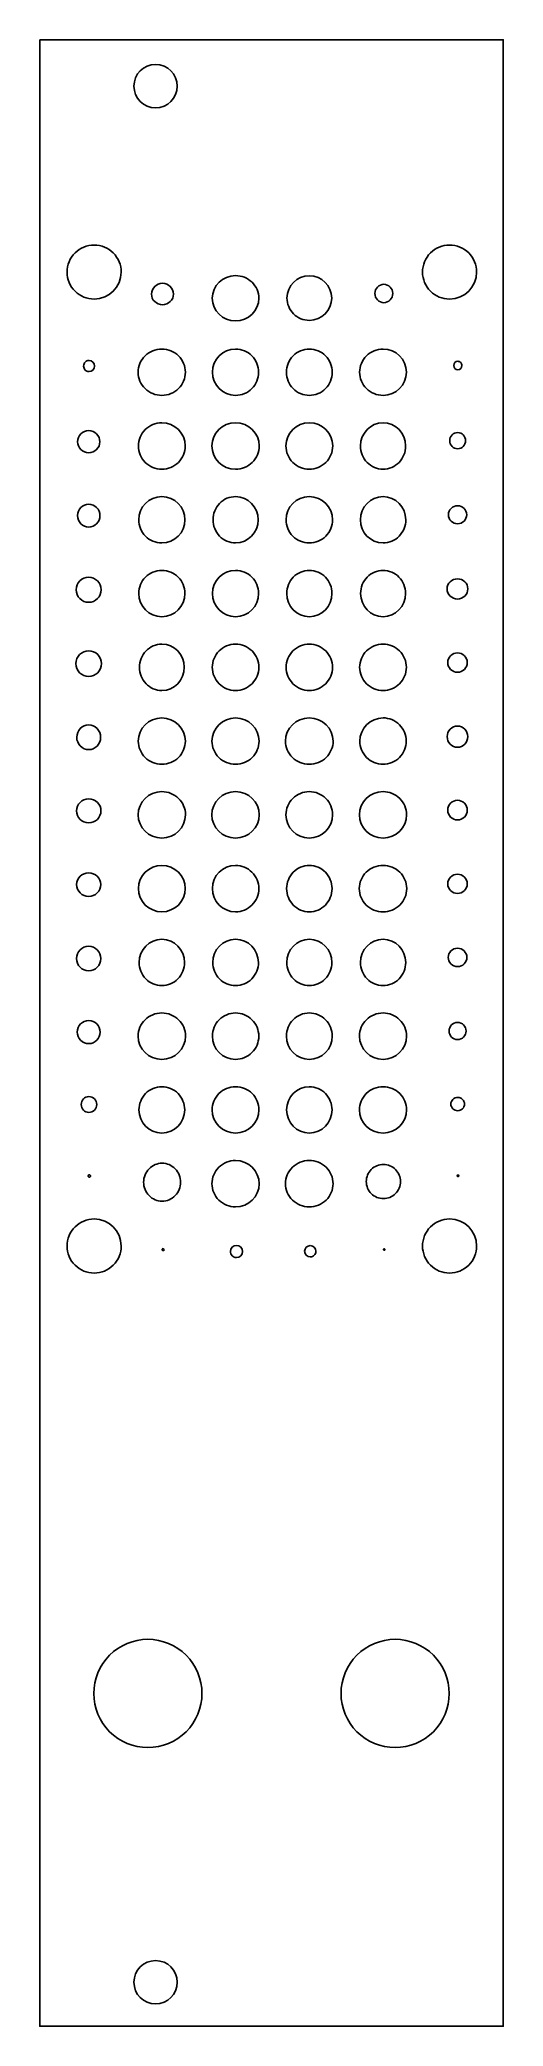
# Model space of a CAD drawing. Extents: x 67 to 97, y 84 to 212.
import ezdxf

# ---------------------------------------------------------------- set-up
doc = ezdxf.new("R2010")
doc.units = 0
doc.layers.add('Layer_1', color=7, linetype='CONTINUOUS')

msp = doc.modelspace()

# ---------------------------------------------------------------- linework, layer by layer
at = {"layer": 'Layer_1', "color": 7}
for points in [[(67.46875, 212.032738), (97.46875, 212.032738), (97.46875, 83.53274), (67.46875, 83.53274)], [(76.370511, 209.032738)], [(70.992049, 198.753801)], [(93.992194, 198.753801)], [(80.14291, 196.77511)], [(84.91833, 196.75961)], [(75.414518, 196.27643)], [(89.737676, 196.21133)], [(75.36956, 192.02606)], [(80.143429, 192.02606)], [(84.916264, 192.02606)], [(89.686516, 192.02606)], [(70.662353, 191.29122)], [(94.526528, 191.23022)], [(70.6422, 186.74782)], [(75.370592, 187.25372)], [(80.14136, 187.25372)], [(84.914713, 187.25372)], [(89.689098, 187.25372)], [(94.513092, 186.62173)], [(75.371626, 182.48193)], [(80.145495, 182.48193)], [(84.914713, 182.48193)], [(89.688582, 182.48193)], [(70.641683, 181.991)], [(94.50896, 181.88816)], [(75.371626, 177.71012)], [(80.143429, 177.71012)], [(84.917298, 177.71012)], [(89.689617, 177.71012)], [(70.637548, 177.26467)], [(94.504308, 177.16184)], [(70.635998, 172.50424)], [(75.374211, 172.93832)], [(80.14291, 172.93832)], [(84.915229, 172.93832)], [(89.686516, 172.93832)], [(94.506375, 172.37453)], [(70.639099, 167.71332)], [(75.370076, 168.16601)], [(80.141879, 168.16601)], [(84.912647, 168.16601)], [(89.687032, 168.16601)], [(94.504824, 167.64092)], [(75.36956, 163.3942)], [(80.14136, 163.3942)], [(84.914713, 163.3942)], [(89.685481, 163.3942)], [(70.638065, 162.92601)], [(94.506375, 162.83451)], [(70.638582, 158.14642)], [(75.370592, 158.62236)], [(80.14291, 158.62236)], [(84.916779, 158.62236)], [(89.685481, 158.62236)], [(94.506893, 158.05442)], [(70.638582, 153.39269)], [(75.373177, 153.84951)], [(80.144461, 153.84951)], [(84.917298, 153.84951)], [(89.689098, 153.84951)], [(94.507925, 153.2635)], [(75.36956, 149.07771)], [(80.14291, 149.07771)], [(84.916264, 149.07771)], [(89.685997, 149.07771)], [(70.641166, 148.5904)], [(94.511026, 148.46482)], [(75.372142, 144.30642)], [(80.142394, 144.30642)], [(84.916779, 144.30642)], [(89.685481, 144.30642)], [(70.654085, 143.66667)], [(94.517228, 143.61347)], [(75.388163, 139.35947)], [(80.141879, 139.53465)], [(84.913163, 139.53465)], [(89.708735, 139.27937)], [(70.671118, 138.61687)], [(94.53432, 138.59777)], [(70.992049, 135.75349)], [(93.992194, 135.75349)], [(75.450176, 133.83373)], [(80.203889, 134.04662)], [(84.977242, 134.02752)], [(89.766613, 133.82233)], [(77.96875, 105.0619)], [(93.96875, 105.0619)], [(76.370511, 86.37875)]]:
    msp.add_lwpolyline(points, close=True, dxfattribs=at)
for points in [[(73.566989, 209.032738), (73.566989, 209.806909), (74.194579, 210.434499), (74.96875, 210.434499)], [(74.96875, 210.434499), (75.742921, 210.434499), (76.370511, 209.806909), (76.370511, 209.032738)], [(74.96875, 207.630977), (74.194579, 207.630977), (73.566989, 208.258567), (73.566989, 209.032738)], [(76.370511, 209.032738), (76.370511, 208.258567), (75.742921, 207.630977), (74.96875, 207.630977)], [(69.754332, 198.241239), (69.426074, 197.912982), (69.241694, 197.467748), (69.241768, 197.003522)], [(70.992049, 198.753801), (70.527823, 198.753876), (70.082589, 198.569496), (69.754332, 198.241239)], [(72.229432, 198.241056), (71.901286, 198.569298), (71.456185, 198.753738), (70.992049, 198.753801)], [(72.741813, 197.003522), (72.741887, 197.467658), (72.557578, 197.912814), (72.229432, 198.241056)], [(92.754477, 198.241238), (92.42622, 197.912981), (92.24184, 197.467748), (92.241914, 197.003522)], [(93.992194, 198.753801), (93.527968, 198.753875), (93.082735, 198.569495), (92.754477, 198.241238)], [(95.229578, 198.241057), (94.901432, 198.569299), (94.456331, 198.753739), (93.992194, 198.753801)], [(95.74196, 197.003522), (95.742034, 197.467659), (95.557724, 197.912814), (95.229578, 198.241057)], [(69.241768, 197.003522), (69.241831, 196.539386), (69.426272, 196.094285), (69.754515, 195.76614)], [(70.992049, 195.25376), (71.958362, 195.25389), (72.741682, 196.037209), (72.741813, 197.003522)], [(80.14291, 196.77511), (79.311929, 196.774932), (78.638433, 196.119021), (78.638611, 195.31009)], [(81.20708, 196.346061), (80.924857, 196.62082), (80.542051, 196.775158), (80.14291, 196.77511)], [(84.91833, 196.75961), (84.118586, 196.759828), (83.470081, 196.114793), (83.469839, 195.31887)], [(86.366305, 195.31887), (86.366063, 196.114593), (85.717873, 196.759544), (84.91833, 196.75961)], [(92.241914, 197.003522), (92.241977, 196.539386), (92.426418, 196.094285), (92.75466, 195.76614)], [(93.992194, 195.25376), (94.958508, 195.253889), (95.741829, 196.037208), (95.74196, 197.003522)], [(69.754515, 195.76614), (70.082757, 195.437994), (70.527913, 195.253685), (70.992049, 195.25376)], [(74.701384, 195.58242), (74.701272, 195.398247), (74.776357, 195.221581), (74.91011, 195.091318)], [(75.414518, 196.27643), (75.020717, 196.276461), (74.701445, 195.965751), (74.701384, 195.58242)], [(76.127652, 195.58242), (76.127591, 195.965751), (75.808319, 196.276461), (75.414518, 196.27643)], [(75.918926, 195.091318), (76.052679, 195.221581), (76.127764, 195.398247), (76.127652, 195.58242)], [(81.647728, 195.31009), (81.647814, 195.69864), (81.489303, 196.071302), (81.20708, 196.346061)], [(89.157865, 195.61757), (89.157823, 195.459975), (89.218891, 195.30882), (89.327631, 195.197367)], [(89.737676, 196.21133), (89.417589, 196.21132), (89.158058, 195.945545), (89.157865, 195.61757)], [(90.317484, 195.61757), (90.317291, 195.945544), (90.057762, 196.211318), (89.737676, 196.21133)], [(90.147719, 195.197368), (90.256458, 195.308821), (90.317526, 195.459976), (90.317484, 195.61757)], [(92.75466, 195.76614), (93.082903, 195.437995), (93.528058, 195.253686), (93.992194, 195.25376)], [(74.91011, 195.091318), (75.043862, 194.961055), (75.225315, 194.887875), (75.414518, 194.88789)], [(75.414518, 194.88789), (75.603721, 194.887875), (75.785174, 194.961055), (75.918926, 195.091318)], [(78.638611, 195.31009), (78.638716, 194.501354), (79.31213, 193.845748), (80.14291, 193.84557)], [(80.14291, 193.84557), (80.973893, 193.845469), (81.647622, 194.501157), (81.647728, 195.31009)], [(83.469839, 195.31887), (83.469817, 194.936563), (83.622428, 194.569913), (83.894087, 194.299611)], [(83.894087, 194.299611), (84.165745, 194.029308), (84.534188, 193.877505), (84.91833, 193.87761)], [(84.91833, 193.87761), (85.718077, 193.877676), (86.366351, 194.522944), (86.366305, 195.31887)], [(89.327631, 195.197367), (89.43637, 195.085914), (89.583872, 195.023295), (89.737676, 195.02329)], [(89.737676, 195.02329), (89.89148, 195.023296), (90.03898, 195.085915), (90.147719, 195.197368)], [(74.28898, 191.586616), (74.00241, 191.305278), (73.841441, 190.923722), (73.841487, 190.52589)], [(75.36956, 192.02606), (74.964248, 192.026027), (74.575551, 191.867953), (74.28898, 191.586616)], [(76.450473, 191.586795), (76.163791, 191.868147), (75.774961, 192.026161), (75.36956, 192.02606)], [(76.898148, 190.52589), (76.898194, 190.92381), (76.737155, 191.305442), (76.450473, 191.586795)], [(80.143429, 192.02606), (79.318774, 192.025838), (78.650403, 191.354227), (78.650496, 190.52589)], [(81.19951, 191.586701), (80.919425, 191.868046), (80.539535, 192.026091), (80.143429, 192.02606)], [(81.636878, 190.52589), (81.636923, 190.923764), (81.479594, 191.305357), (81.19951, 191.586701)], [(83.869669, 191.586609), (83.592112, 191.305272), (83.436207, 190.923719), (83.436251, 190.52589)], [(84.916264, 192.02606), (84.523698, 192.026022), (84.147226, 191.867946), (83.869669, 191.586609)], [(85.962859, 191.586609), (85.685302, 191.867946), (85.30883, 192.026022), (84.916264, 192.02606)], [(86.396277, 190.52589), (86.396321, 190.923719), (86.240416, 191.305272), (85.962859, 191.586609)], [(88.615458, 191.586732), (88.331397, 191.305385), (88.171833, 190.923779), (88.171879, 190.52589)], [(89.686516, 192.02606), (89.284798, 192.026114), (88.899518, 191.868079), (88.615458, 191.586732)], [(91.200634, 190.52589), (91.200729, 191.354262), (90.522858, 192.025888), (89.686516, 192.02606)], [(70.412016, 191.184429), (70.345621, 191.115998), (70.308335, 191.023166), (70.30837, 190.92638)], [(70.30837, 190.92638), (70.308338, 190.829595), (70.345625, 190.736766), (70.412019, 190.668338)], [(70.662353, 191.29122), (70.568467, 191.291277), (70.47841, 191.252859), (70.412016, 191.184429)], [(70.412019, 190.668338), (70.478413, 190.599909), (70.568469, 190.561493), (70.662353, 190.56155)], [(71.01582, 190.92638), (71.015892, 191.12773), (70.857668, 191.291045), (70.662353, 191.29122)], [(70.662353, 190.56155), (70.857664, 190.561725), (71.015887, 190.725034), (71.01582, 190.92638)], [(73.841487, 190.52589), (73.841441, 190.128058), (74.00241, 189.746502), (74.28898, 189.465164)], [(76.450473, 189.464985), (76.737155, 189.746338), (76.898194, 190.12797), (76.898148, 190.52589)], [(78.650496, 190.52589), (78.650403, 189.697553), (79.318774, 189.025942), (80.143429, 189.02572)], [(81.19951, 189.465079), (81.479594, 189.746423), (81.636923, 190.128016), (81.636878, 190.52589)], [(83.436251, 190.52589), (83.436207, 190.128061), (83.592112, 189.746508), (83.869669, 189.465171)], [(85.962859, 189.465171), (86.240416, 189.746508), (86.396321, 190.128061), (86.396277, 190.52589)], [(88.171879, 190.52589), (88.171833, 190.128001), (88.331397, 189.746395), (88.615458, 189.465048)], [(89.686516, 189.02572), (90.522858, 189.025892), (91.200729, 189.697518), (91.200634, 190.52589)], [(94.526528, 191.23022), (94.379132, 191.230028), (94.259773, 191.108821), (94.259878, 190.95944)], [(94.259878, 190.95944), (94.260051, 190.810258), (94.379328, 190.689361), (94.526528, 190.68917)], [(94.715501, 191.150962), (94.665386, 191.201753), (94.597402, 191.230267), (94.526528, 191.23022)], [(94.526528, 190.68917), (94.67393, 190.689072), (94.793523, 190.810053), (94.793696, 190.95944)], [(94.793696, 190.95944), (94.793746, 191.031268), (94.765615, 191.10017), (94.715501, 191.150962)], [(74.28898, 189.465164), (74.575551, 189.183827), (74.964248, 189.025753), (75.36956, 189.02572)], [(75.36956, 189.02572), (75.774961, 189.025619), (76.163791, 189.183633), (76.450473, 189.464985)], [(80.143429, 189.02572), (80.539535, 189.025689), (80.919425, 189.183734), (81.19951, 189.465079)], [(83.869669, 189.465171), (84.147226, 189.183834), (84.523698, 189.025758), (84.916264, 189.02572)], [(84.916264, 189.02572), (85.30883, 189.025758), (85.685302, 189.183834), (85.962859, 189.465171)], [(88.615458, 189.465048), (88.899518, 189.183701), (89.284798, 189.025666), (89.686516, 189.02572)], [(70.132787, 186.537671), (69.99768, 186.403047), (69.921792, 186.220433), (69.92183, 186.03003)], [(70.6422, 186.74782), (70.451146, 186.747891), (70.267895, 186.672294), (70.132787, 186.537671)], [(71.362052, 186.03003), (71.362131, 186.426335), (71.039859, 186.747683), (70.6422, 186.74782)], [(74.297539, 186.814638), (74.012907, 186.533398), (73.85295, 186.1519), (73.852856, 185.75407)], [(75.370592, 187.25372), (74.96816, 187.253821), (74.582171, 187.095878), (74.297539, 186.814638)], [(76.887813, 185.75407), (76.887618, 186.58231), (76.208413, 187.253649), (75.370592, 187.25372)], [(80.14136, 187.25372), (79.295527, 187.253573), (78.609868, 186.582257), (78.609671, 185.75407)], [(81.673567, 185.75407), (81.67337, 186.582455), (80.987395, 187.253853), (80.14136, 187.25372)], [(84.914713, 187.25372), (84.079199, 187.253729), (83.401822, 186.582367), (83.401627, 185.75407)], [(86.427799, 185.75407), (86.427604, 186.582367), (85.750227, 187.253729), (84.914713, 187.25372)], [(89.689098, 187.25372), (88.882118, 187.253723), (88.227876, 186.582363), (88.227688, 185.75407)], [(91.150508, 185.75407), (91.15032, 186.582363), (90.496078, 187.253723), (89.689098, 187.25372)], [(94.513092, 186.62173), (94.230546, 186.62168), (94.001518, 186.387326), (94.001497, 186.09824)], [(95.024691, 186.09824), (95.02467, 186.387328), (94.795639, 186.621682), (94.513092, 186.62173)], [(69.92183, 186.03003), (69.921795, 185.839629), (69.997683, 185.657017), (70.132791, 185.522396)], [(70.132791, 185.522396), (70.267898, 185.387775), (70.451148, 185.312179), (70.6422, 185.31225)], [(70.6422, 185.31225), (71.039856, 185.312387), (71.362126, 185.633729), (71.362052, 186.03003)], [(73.852856, 185.75407), (73.85281, 185.35615), (74.012706, 184.974518), (74.297353, 184.693166)], [(76.443498, 184.693346), (76.728033, 184.974683), (76.887859, 185.356238), (76.887813, 185.75407)], [(78.609671, 185.75407), (78.609575, 184.92568), (79.29532, 184.254047), (80.14136, 184.2539)], [(81.22484, 184.693215), (81.512197, 184.974563), (81.673613, 185.356174), (81.673567, 185.75407)], [(83.401627, 185.75407), (83.401582, 185.356213), (83.560976, 184.974636), (83.84474, 184.693294)], [(85.984686, 184.693294), (86.26845, 184.974636), (86.427844, 185.356213), (86.427799, 185.75407)], [(88.227688, 185.75407), (88.227644, 185.356215), (88.381594, 184.974639), (88.655667, 184.693298)], [(90.722529, 184.693298), (90.996602, 184.974639), (91.150552, 185.356215), (91.150508, 185.75407)], [(94.001497, 186.09824), (94.001524, 185.809158), (94.23055, 185.57481), (94.513092, 185.57476)], [(94.513092, 185.57476), (94.795635, 185.574808), (95.024664, 185.809156), (95.024691, 186.09824)], [(74.297353, 184.693166), (74.582, 184.411813), (74.968069, 184.253799), (75.370592, 184.2539)], [(75.370592, 184.2539), (75.773026, 184.253934), (76.158963, 184.412008), (76.443498, 184.693346)], [(80.14136, 184.2539), (80.547734, 184.253836), (80.937484, 184.411866), (81.22484, 184.693215)], [(83.84474, 184.693294), (84.128504, 184.411952), (84.51339, 184.253896), (84.914713, 184.2539)], [(84.914713, 184.2539), (85.316036, 184.253896), (85.700922, 184.411952), (85.984686, 184.693294)], [(88.655667, 184.693298), (88.929739, 184.411956), (89.30148, 184.253898), (89.689098, 184.2539)], [(89.689098, 184.2539), (90.076716, 184.253898), (90.448457, 184.411956), (90.722529, 184.693298)], [(75.371626, 182.48193), (74.544692, 182.482005), (73.874236, 181.810624), (73.874043, 180.98228)], [(76.868692, 180.98228), (76.868499, 181.810421), (76.198358, 182.481719), (75.371626, 182.48193)], [(80.145495, 182.48193), (79.757859, 182.482023), (79.386063, 182.324077), (79.111899, 182.042838)], [(81.606906, 180.98228), (81.606718, 181.810501), (80.952505, 182.481832), (80.145495, 182.48193)], [(84.914713, 182.48193), (84.082633, 182.481971), (83.408023, 181.8106), (83.407829, 180.98228)], [(86.421597, 180.98228), (86.421403, 181.8106), (85.746793, 182.481971), (84.914713, 182.48193)], [(89.688582, 182.48193), (88.876703, 182.481764), (88.218577, 181.810453), (88.218388, 180.98228)], [(91.159292, 180.98228), (91.159103, 181.810659), (90.500663, 182.482055), (89.688582, 182.48193)], [(69.918212, 181.24996), (69.918113, 181.053341), (69.994288, 180.864738), (70.129973, 180.72566)], [(70.641683, 181.991), (70.242156, 181.990939), (69.918286, 181.659204), (69.918212, 181.24996)], [(71.153547, 181.77411), (71.017765, 181.913091), (70.833636, 181.991111), (70.641683, 181.991)], [(71.36567, 181.24996), (71.365635, 181.446581), (71.289329, 181.63513), (71.153547, 181.77411)], [(71.153727, 180.725473), (71.289523, 180.864566), (71.365769, 181.053249), (71.36567, 181.24996)], [(79.111899, 182.042838), (78.837734, 181.761599), (78.683659, 181.380105), (78.683569, 180.98228)], [(94.090923, 181.717602), (93.980053, 181.60838), (93.91777, 181.460237), (93.91778, 181.30577)], [(93.91778, 181.30577), (93.91777, 181.151303), (93.980053, 181.00316), (94.090923, 180.893938)], [(94.50896, 181.88816), (94.352169, 181.888177), (94.201794, 181.826825), (94.090923, 181.717602)], [(94.926995, 181.717601), (94.816125, 181.826823), (94.665751, 181.888176), (94.50896, 181.88816)], [(95.100137, 181.30577), (95.100147, 181.460237), (95.037865, 181.608379), (94.926995, 181.717601)], [(94.926995, 180.893939), (95.037865, 181.003161), (95.100147, 181.151303), (95.100137, 181.30577)], [(70.129973, 180.72566), (70.265658, 180.586583), (70.449732, 180.508429), (70.641683, 180.5084)], [(70.641683, 180.5084), (70.833724, 180.508289), (71.01793, 180.586381), (71.153727, 180.725473)], [(73.874043, 180.98228), (73.873998, 180.584402), (74.031763, 180.202807), (74.312623, 179.921462)], [(74.312623, 179.921462), (74.593483, 179.640117), (74.974425, 179.482074), (75.371626, 179.48211)], [(75.371626, 179.48211), (76.198561, 179.482321), (76.868786, 180.153936), (76.868692, 180.98228)], [(78.683569, 180.98228), (78.683525, 180.584365), (78.83754, 180.202737), (79.111719, 179.921386)], [(79.111719, 179.921386), (79.385898, 179.640034), (79.757771, 179.482017), (80.145495, 179.48211)], [(80.145495, 179.48211), (80.952703, 179.482208), (81.606997, 180.153856), (81.606906, 180.98228)], [(83.407829, 180.98228), (83.407784, 180.584413), (83.566527, 180.202827), (83.849129, 179.921484)], [(83.849129, 179.921484), (84.131732, 179.64014), (84.51504, 179.48209), (84.914713, 179.48211)], [(84.914713, 179.48211), (85.314386, 179.48209), (85.697694, 179.64014), (85.980297, 179.921484)], [(85.980297, 179.921484), (86.262899, 180.202827), (86.421642, 180.584413), (86.421597, 180.98228)], [(88.218388, 180.98228), (88.218296, 180.153904), (88.876504, 179.482276), (89.688582, 179.48211)], [(89.688582, 179.48211), (90.078647, 179.48205), (90.452754, 179.640082), (90.728577, 179.92143)], [(90.728577, 179.92143), (91.004399, 180.202778), (91.159336, 180.584387), (91.159292, 180.98228)], [(94.090923, 180.893938), (94.201794, 180.784715), (94.352169, 180.723363), (94.50896, 180.72338)], [(94.50896, 180.72338), (94.665751, 180.723364), (94.816125, 180.784717), (94.926995, 180.893939)], [(75.371626, 177.71012), (74.975101, 177.710123), (74.594818, 177.552067), (74.314446, 177.270727)], [(76.428806, 177.270727), (76.148434, 177.552067), (75.768151, 177.710123), (75.371626, 177.71012)], [(80.143429, 177.71012), (79.318795, 177.709956), (78.650408, 177.038334), (78.650496, 176.20996)], [(81.1995, 177.270802), (80.919413, 177.552147), (80.539524, 177.710179), (80.143429, 177.71012)], [(84.917298, 177.71012), (84.528589, 177.710136), (84.155798, 177.552085), (83.880949, 177.270744)], [(85.953645, 177.270743), (85.678797, 177.552084), (85.306006, 177.710135), (84.917298, 177.71012)], [(89.689617, 177.71012), (89.303238, 177.710133), (88.932682, 177.552082), (88.659481, 177.270741)], [(90.719751, 177.27074), (90.446551, 177.552081), (90.075995, 177.710133), (89.689617, 177.71012)], [(69.829329, 176.45284), (69.829309, 176.237457), (69.914466, 176.030894), (70.066051, 175.87863)], [(70.066055, 177.027044), (69.91447, 176.874781), (69.829312, 176.668222), (69.829329, 176.45284)], [(70.637548, 177.26467), (70.423224, 177.264788), (70.21764, 177.179306), (70.066055, 177.027044)], [(71.445251, 176.45284), (71.445287, 176.901162), (71.083667, 177.264629), (70.637548, 177.26467)], [(71.208711, 175.878813), (71.360185, 176.031063), (71.445271, 176.237546), (71.445251, 176.45284)], [(74.314446, 177.270727), (74.034075, 176.989388), (73.876585, 176.607814), (73.876627, 176.20996)], [(73.876627, 176.20996), (73.87682, 175.381666), (74.546099, 174.710304), (75.371626, 174.71031)], [(75.371626, 174.71031), (76.197153, 174.710304), (76.866432, 175.381666), (76.866625, 176.20996)], [(76.866625, 176.20996), (76.866667, 176.607814), (76.709177, 176.989388), (76.428806, 177.270727)], [(78.650496, 176.20996), (78.650688, 175.381786), (79.318993, 174.710474), (80.143429, 174.71031)], [(80.143429, 174.71031), (80.968066, 174.710188), (81.636686, 175.381583), (81.636878, 176.20996)], [(81.636878, 176.20996), (81.63692, 176.607851), (81.479587, 176.989456), (81.1995, 177.270802)], [(83.880949, 177.270744), (83.606099, 176.989404), (83.451711, 176.607823), (83.451752, 176.20996)], [(83.451752, 176.20996), (83.451941, 175.381647), (84.108042, 174.710277), (84.917298, 174.71031)], [(84.917298, 174.71031), (85.726553, 174.710279), (86.382652, 175.381648), (86.382841, 176.20996)], [(86.382841, 176.20996), (86.382882, 176.607822), (86.228494, 176.989403), (85.953645, 177.270743)], [(88.659481, 177.270741), (88.38628, 176.989401), (88.232817, 176.607821), (88.232858, 176.20996)], [(88.232858, 176.20996), (88.233046, 175.38165), (88.885212, 174.710282), (89.689617, 174.71031)], [(89.689617, 174.71031), (90.494021, 174.710284), (91.146185, 175.381651), (91.146373, 176.20996)], [(91.146373, 176.20996), (91.146414, 176.607821), (90.992952, 176.9894), (90.719751, 177.27074)], [(93.833031, 176.50916), (93.83289, 176.148579), (94.133418, 175.856148), (94.504308, 175.85597)], [(94.504308, 177.16184), (94.133623, 177.161662), (93.833179, 176.869542), (93.833031, 176.50916)], [(95.176101, 176.50916), (95.175953, 176.869737), (94.875194, 177.161939), (94.504308, 177.16184)], [(94.504308, 175.85597), (94.682506, 175.855922), (94.853418, 175.924727), (94.979417, 176.047237)], [(94.979417, 176.047237), (95.105415, 176.169746), (95.176169, 176.335915), (95.176101, 176.50916)], [(70.066051, 175.87863), (70.217636, 175.726366), (70.423223, 175.640882), (70.637548, 175.641)], [(70.637548, 175.641), (70.851784, 175.64102), (71.057238, 175.726564), (71.208711, 175.878813)], [(70.635998, 172.50424), (70.178448, 172.504045), (69.807631, 172.132769), (69.807625, 171.67484)], [(71.222098, 172.261373), (71.066646, 172.41692), (70.855816, 172.504283), (70.635998, 172.50424)], [(71.464888, 171.67484), (71.464885, 171.89484), (71.377549, 172.105826), (71.222098, 172.261373)], [(74.348473, 172.499018), (74.076428, 172.217671), (73.923612, 171.836059), (73.923653, 171.43816)], [(75.374211, 172.93832), (74.989496, 172.938391), (74.620517, 172.780365), (74.348473, 172.499018)], [(76.824252, 171.43816), (76.824337, 172.266545), (76.175149, 172.938173), (75.374211, 172.93832)], [(79.076954, 172.498886), (78.79426, 172.21755), (78.635467, 171.835994), (78.63551, 171.43816)], [(80.14291, 172.93832), (79.743085, 172.938292), (79.359648, 172.780222), (79.076954, 172.498886)], [(81.208868, 172.498887), (80.926174, 172.780223), (80.542736, 172.938292), (80.14291, 172.93832)], [(81.650313, 171.43816), (81.650356, 171.835994), (81.491563, 172.217551), (81.208868, 172.498887)], [(83.855482, 172.498869), (83.574436, 172.217534), (83.416571, 171.835986), (83.416613, 171.43816)], [(84.915229, 172.93832), (84.517729, 172.938279), (84.136527, 172.780203), (83.855482, 172.498869)], [(85.974978, 172.49887), (85.693933, 172.780205), (85.312729, 172.93828), (84.915229, 172.93832)], [(86.413848, 171.43816), (86.41389, 171.835986), (86.256024, 172.217535), (85.974978, 172.49887)], [(88.616916, 172.498957), (88.333247, 172.217615), (88.173903, 171.836029), (88.173946, 171.43816)], [(89.686516, 172.93832), (89.285338, 172.938345), (88.900585, 172.780299), (88.616916, 172.498957)], [(90.756114, 172.498956), (90.472445, 172.780297), (90.087693, 172.938344), (89.686516, 172.93832)], [(91.199083, 171.43816), (91.199126, 171.836028), (91.039782, 172.217614), (90.756114, 172.498956)], [(94.506375, 172.37453), (94.155596, 172.37447), (93.871267, 172.092686), (93.871272, 171.74511)], [(95.141478, 171.74511), (95.141483, 172.092686), (94.857154, 172.37447), (94.506375, 172.37453)], [(69.807625, 171.67484), (69.807626, 171.216907), (70.178444, 170.845625), (70.635998, 170.84543)], [(70.635998, 170.84543), (70.855818, 170.845387), (71.06665, 170.932751), (71.222101, 171.088301)], [(71.222101, 171.088301), (71.377553, 171.24385), (71.464888, 171.454838), (71.464888, 171.67484)], [(73.923653, 171.43816), (73.923609, 171.040259), (74.076425, 170.658644), (74.348469, 170.377295)], [(75.374211, 169.93799), (76.175152, 169.938137), (76.824343, 170.609771), (76.824252, 171.43816)], [(78.63551, 171.43816), (78.635465, 171.040324), (78.794256, 170.658766), (79.07695, 170.377428)], [(81.208872, 170.377427), (81.491566, 170.658765), (81.650358, 171.040324), (81.650313, 171.43816)], [(83.416613, 171.43816), (83.416568, 171.040333), (83.574433, 170.658782), (83.855478, 170.377445)], [(85.974982, 170.377444), (86.256028, 170.658781), (86.413893, 171.040332), (86.413848, 171.43816)], [(88.173946, 171.43816), (88.173901, 171.04029), (88.333243, 170.658701), (88.616913, 170.377357)], [(90.756117, 170.377358), (91.039786, 170.658702), (91.199128, 171.04029), (91.199083, 171.43816)], [(93.871272, 171.74511), (93.871273, 171.397538), (94.1556, 171.11576), (94.506375, 171.1157)], [(94.506375, 171.1157), (94.85715, 171.11576), (95.141477, 171.397538), (95.141478, 171.74511)], [(74.348469, 170.377295), (74.620514, 170.095946), (74.989494, 169.937919), (75.374211, 169.93799)], [(79.07695, 170.377428), (79.359644, 170.096089), (79.743083, 169.938018), (80.14291, 169.93799)], [(80.14291, 169.93799), (80.542737, 169.938018), (80.926177, 170.096088), (81.208872, 170.377427)], [(83.855478, 170.377445), (84.136523, 170.096108), (84.517728, 169.938031), (84.915229, 169.93799)], [(84.915229, 169.93799), (85.312731, 169.93803), (85.693936, 170.096107), (85.974982, 170.377444)], [(88.616913, 170.377357), (88.900582, 170.096013), (89.285336, 169.937965), (89.686516, 169.93799)], [(89.686516, 169.93799), (90.087695, 169.937966), (90.472449, 170.096014), (90.756117, 170.377358)], [(70.639099, 167.71332), (70.212402, 167.713175), (69.866563, 167.355076), (69.866536, 166.91337)], [(71.185715, 167.479119), (71.040729, 167.629145), (70.8441, 167.713392), (70.639099, 167.71332)], [(71.412178, 166.91337), (71.412165, 167.125582), (71.330702, 167.329093), (71.185715, 167.479119)], [(75.370076, 168.16601), (74.529122, 168.165971), (73.847363, 167.494616), (73.847172, 166.66635)], [(76.89298, 166.66635), (76.892789, 167.494616), (76.21103, 168.165971), (75.370076, 168.16601)], [(80.141879, 168.16601), (79.299815, 168.166073), (78.617099, 167.494689), (78.616908, 166.66635)], [(81.66685, 166.66635), (81.666659, 167.494689), (80.983943, 168.166073), (80.141879, 168.16601)], [(84.912647, 168.16601), (84.059415, 168.165948), (83.367713, 167.4946), (83.36752, 166.66635)], [(86.457771, 166.66635), (86.457578, 167.494599), (85.765878, 168.165946), (84.912647, 168.16601)], [(89.687032, 168.16601), (88.85862, 168.165924), (88.187053, 167.494584), (88.186865, 166.66635)], [(90.748032, 167.726917), (90.466599, 168.008159), (90.084946, 168.166105), (89.687032, 168.16601)], [(91.187714, 166.66635), (91.187624, 167.064178), (91.029465, 167.445676), (90.748032, 167.726917)], [(94.033789, 167.439347), (93.908864, 167.310254), (93.838693, 167.135157), (93.838717, 166.95259)], [(94.504824, 167.64092), (94.328156, 167.64095), (94.158714, 167.56844), (94.033789, 167.439347)], [(94.975861, 167.439348), (94.850935, 167.568441), (94.681493, 167.640951), (94.504824, 167.64092)], [(95.170934, 166.95259), (95.170958, 167.135158), (95.100786, 167.310255), (94.975861, 167.439348)], [(69.866536, 166.91337), (69.866416, 166.701161), (69.947749, 166.497597), (70.092638, 166.347474)], [(70.092638, 166.347474), (70.237528, 166.19735), (70.434101, 166.11297), (70.639099, 166.1129)], [(70.639099, 166.1129), (70.844187, 166.112828), (71.040892, 166.197146), (71.185893, 166.347285)], [(71.185893, 166.347285), (71.330894, 166.497423), (71.412299, 166.701068), (71.412178, 166.91337)], [(73.847172, 166.66635), (73.847129, 166.26851), (74.007556, 165.886949), (74.293158, 165.605612)], [(76.446994, 165.605612), (76.732596, 165.886949), (76.893023, 166.26851), (76.89298, 166.66635)], [(78.616908, 166.66635), (78.616865, 166.268478), (78.777516, 165.886888), (79.063511, 165.605546)], [(81.220247, 165.605546), (81.506242, 165.886888), (81.666893, 166.268478), (81.66685, 166.66635)], [(83.36752, 166.66635), (83.367476, 166.268517), (83.530243, 165.886962), (83.820012, 165.605626)], [(86.00528, 165.605627), (86.295048, 165.886963), (86.457815, 166.268518), (86.457771, 166.66635)], [(88.186865, 166.66635), (88.186823, 166.268525), (88.344852, 165.886976), (88.626188, 165.605641)], [(90.748209, 165.605459), (91.029657, 165.886809), (91.187756, 166.268435), (91.187714, 166.66635)], [(93.838717, 166.95259), (93.838693, 166.770023), (93.908864, 166.594926), (94.033789, 166.465833)], [(94.033789, 166.465833), (94.158714, 166.33674), (94.328156, 166.26423), (94.504824, 166.26426)], [(94.504824, 166.26426), (94.681493, 166.264229), (94.850935, 166.336739), (94.975861, 166.465832)], [(94.975861, 166.465832), (95.100786, 166.594925), (95.170958, 166.770022), (95.170934, 166.95259)], [(74.293158, 165.605612), (74.578761, 165.324275), (74.966142, 165.166209), (75.370076, 165.16619)], [(75.370076, 165.16619), (75.77401, 165.166209), (76.161391, 165.324275), (76.446994, 165.605612)], [(79.063511, 165.605546), (79.349507, 165.324204), (79.737414, 165.16616), (80.141879, 165.16619)], [(80.141879, 165.16619), (80.546344, 165.16616), (80.934251, 165.324204), (81.220247, 165.605546)], [(83.820012, 165.605626), (84.109781, 165.32429), (84.502815, 165.16622), (84.912647, 165.16619)], [(84.912647, 165.16619), (85.322479, 165.166221), (85.715512, 165.324292), (86.00528, 165.605627)], [(88.626188, 165.605641), (88.907524, 165.324307), (89.289121, 165.166231), (89.687032, 165.16619)], [(89.687032, 165.16619), (90.085032, 165.166095), (90.466762, 165.32411), (90.748209, 165.605459)], [(75.36956, 163.3942), (74.524083, 163.394015), (73.838814, 162.722399), (73.838904, 161.89404)], [(76.45231, 162.954865), (76.165149, 163.236209), (75.775664, 163.394246), (75.36956, 163.3942)], [(80.14136, 163.3942), (79.293342, 163.394106), (78.605964, 162.722463), (78.606054, 161.89404)], [(81.676668, 161.89404), (81.676758, 162.722464), (80.989379, 163.394107), (80.14136, 163.3942)], [(84.914713, 163.3942), (84.514481, 163.394183), (84.130649, 163.236119), (83.847664, 162.954782)], [(85.981763, 162.954782), (85.698777, 163.236119), (85.314945, 163.394184), (84.914713, 163.3942)], [(89.685481, 163.3942), (88.841738, 163.394088), (88.157835, 162.722451), (88.157925, 161.89404)], [(90.76603, 162.954911), (90.479447, 163.236259), (90.090751, 163.394281), (89.685481, 163.3942)], [(70.077461, 162.698569), (69.928787, 162.5529), (69.84529, 162.35532), (69.845349, 162.14932)], [(69.845349, 162.14932), (69.845513, 161.720535), (70.200404, 161.373047), (70.638065, 161.37314)], [(70.638065, 162.92601), (70.427801, 162.926055), (70.226136, 162.844238), (70.077461, 162.698569)], [(71.198669, 162.698569), (71.049995, 162.844238), (70.84833, 162.926055), (70.638065, 162.92601)], [(70.638065, 161.37314), (71.075727, 161.373046), (71.430618, 161.720534), (71.430782, 162.14932)], [(71.430782, 162.14932), (71.430841, 162.35532), (71.347344, 162.552901), (71.198669, 162.698569)], [(76.900733, 161.89404), (76.900776, 162.291922), (76.73947, 162.67352), (76.45231, 162.954865)], [(83.847664, 162.954782), (83.564678, 162.673444), (83.40572, 162.291882), (83.405763, 161.89404)], [(86.423664, 161.89404), (86.423707, 162.291882), (86.264749, 162.673444), (85.981763, 162.954782)], [(91.213553, 161.89404), (91.213596, 162.291945), (91.052613, 162.673563), (90.76603, 162.954911)], [(93.872306, 162.1994), (93.87222, 162.030899), (93.938977, 161.869266), (94.057889, 161.750062)], [(94.506375, 162.83451), (94.156217, 162.834364), (93.872407, 162.550088), (93.872306, 162.1994)], [(94.955015, 162.648591), (94.836005, 162.7677), (94.674623, 162.834577), (94.506375, 162.83451)], [(95.140962, 162.1994), (95.140913, 162.367902), (95.074026, 162.529483), (94.955015, 162.648591)], [(94.955196, 161.749879), (95.07422, 161.869097), (95.141048, 162.030809), (95.140962, 162.1994)], [(73.838904, 161.89404), (73.839101, 161.06588), (74.524286, 160.394574), (75.36956, 160.39439)], [(75.36956, 160.39439), (76.215036, 160.394295), (76.900536, 161.065682), (76.900733, 161.89404)], [(78.606054, 161.89404), (78.606252, 161.065816), (79.293546, 160.394484), (80.14136, 160.39439)], [(80.14136, 160.39439), (80.989175, 160.394483), (81.67647, 161.065815), (81.676668, 161.89404)], [(83.405763, 161.89404), (83.405957, 161.065774), (84.08147, 160.394424), (84.914713, 160.39439)], [(84.914713, 160.39439), (85.747956, 160.394424), (86.42347, 161.065774), (86.423664, 161.89404)], [(88.157925, 161.89404), (88.158122, 161.065829), (88.841941, 160.394502), (89.685481, 160.39439)], [(89.685481, 160.39439), (90.529223, 160.394222), (91.213356, 161.065631), (91.213553, 161.89404)], [(94.057889, 161.750062), (94.176802, 161.630859), (94.338129, 161.56385), (94.506375, 161.56378)], [(94.506375, 161.56378), (94.674711, 161.563713), (94.836171, 161.63066), (94.955196, 161.749879)], [(70.638582, 158.14642), (70.208098, 158.146228), (69.859242, 157.80385), (69.859301, 157.38161)], [(71.190009, 157.922462), (71.043761, 158.065899), (70.845401, 158.146462), (70.638582, 158.14642)], [(75.370592, 158.62236), (74.534549, 158.622235), (73.856895, 157.950595), (73.85699, 157.12219)], [(76.884196, 157.12219), (76.884291, 157.950596), (76.206636, 158.622236), (75.370592, 158.62236)], [(80.14291, 158.62236), (79.312847, 158.622183), (78.640068, 157.950558), (78.640162, 157.12219)], [(81.205929, 158.18303), (80.924001, 158.464377), (80.541613, 158.622412), (80.14291, 158.62236)], [(81.646178, 157.12219), (81.646223, 157.520078), (81.487857, 157.901683), (81.205929, 158.18303)], [(83.877873, 158.182989), (83.602345, 157.901645), (83.447576, 157.520058), (83.44762, 157.12219)], [(84.916779, 158.62236), (84.527112, 158.622382), (84.153401, 158.464333), (83.877873, 158.182989)], [(85.955688, 158.182991), (85.680159, 158.464334), (85.306446, 158.622383), (84.916779, 158.62236)], [(86.385942, 157.12219), (86.385986, 157.520059), (86.231217, 157.901647), (85.955688, 158.182991)], [(88.599817, 158.183084), (88.311876, 157.901733), (88.15013, 157.520105), (88.150176, 157.12219)], [(89.685481, 158.62236), (89.278296, 158.622453), (88.887758, 158.464436), (88.599817, 158.183084)], [(90.770812, 158.182906), (90.482983, 158.464243), (90.092577, 158.62232), (89.685481, 158.62236)], [(91.220271, 157.12219), (91.220317, 157.520018), (91.058642, 157.901569), (90.770812, 158.182906)], [(69.859301, 157.38161), (69.859242, 156.95937), (70.208098, 156.616992), (70.638582, 156.6168)], [(70.638582, 156.6168), (70.845401, 156.616758), (71.043761, 156.697321), (71.190009, 156.840758)], [(71.418379, 157.38161), (71.418407, 157.584468), (71.336257, 157.779025), (71.190009, 157.922462)], [(71.190009, 156.840758), (71.336257, 156.984195), (71.418407, 157.178752), (71.418379, 157.38161)], [(73.85699, 157.12219), (73.856901, 156.293789), (74.534553, 155.622155), (75.370592, 155.62203)], [(75.370592, 155.62203), (76.206632, 155.622154), (76.884285, 156.293788), (76.884196, 157.12219)], [(78.640162, 157.12219), (78.640073, 156.293826), (79.312851, 155.622207), (80.14291, 155.62203)], [(81.205926, 156.061357), (81.487853, 156.342701), (81.646221, 156.724303), (81.646178, 157.12219)], [(83.44762, 157.12219), (83.447578, 156.724323), (83.602349, 156.342739), (83.877876, 156.061397)], [(85.955684, 156.061396), (86.231213, 156.342738), (86.385984, 156.724323), (86.385942, 157.12219)], [(88.150176, 157.12219), (88.150133, 156.724277), (88.31188, 156.342651), (88.59982, 156.061302)], [(90.770809, 156.06148), (91.058638, 156.342815), (91.220314, 156.724364), (91.220271, 157.12219)], [(94.060664, 157.871774), (93.942324, 157.754789), (93.875866, 157.596114), (93.875923, 157.43068)], [(93.875923, 157.43068), (93.876096, 157.086373), (94.158566, 156.807373), (94.506893, 156.80746)], [(94.506893, 158.05442), (94.339527, 158.054462), (94.179005, 157.988758), (94.060664, 157.871774)], [(95.137345, 157.43068), (95.137463, 157.77499), (94.855223, 158.054225), (94.506893, 158.05442)], [(94.506893, 156.80746), (94.855018, 156.807655), (95.137172, 157.086573), (95.137345, 157.43068)], [(80.14291, 155.62203), (80.541611, 155.621978), (80.923998, 155.780012), (81.205926, 156.061357)], [(83.877876, 156.061397), (84.153404, 155.780056), (84.527114, 155.622008), (84.916779, 155.62203)], [(84.916779, 155.62203), (85.306445, 155.622007), (85.680156, 155.780054), (85.955684, 156.061396)], [(88.59982, 156.061302), (88.887761, 155.779953), (89.278298, 155.621937), (89.685481, 155.62203)], [(89.685481, 155.62203), (90.092575, 155.62207), (90.48298, 155.780145), (90.770809, 156.06148)], [(70.638582, 153.39269), (70.204948, 153.392806), (69.853301, 153.037457), (69.8531, 152.59894)], [(71.423547, 152.59894), (71.423346, 153.037253), (71.072014, 153.392517), (70.638582, 153.39269)], [(75.373177, 153.84951), (74.563068, 153.849549), (73.906272, 153.178178), (73.906083, 152.34986)], [(76.84027, 152.34986), (76.840081, 153.178178), (76.183285, 153.849549), (75.373177, 153.84951)], [(80.144461, 153.84951), (79.32748, 153.849464), (78.665157, 153.178118), (78.664966, 152.34986)], [(81.623958, 152.34986), (81.623767, 153.178119), (80.961443, 153.849465), (80.144461, 153.84951)], [(84.917298, 153.84951), (84.110906, 153.849578), (83.457108, 153.178199), (83.45692, 152.34986)], [(86.377674, 152.34986), (86.377486, 153.178198), (85.723689, 153.849577), (84.917298, 153.84951)], [(89.689098, 153.84951), (88.878978, 153.849508), (88.222194, 153.178149), (88.222005, 152.34986)], [(91.156191, 152.34986), (91.156002, 153.178149), (90.499218, 153.849508), (89.689098, 153.84951)], [(94.07925, 153.089461), (93.965565, 152.978005), (93.901718, 152.826833), (93.901762, 152.66922)], [(94.507925, 153.2635), (94.34714, 153.263524), (94.192935, 153.200917), (94.07925, 153.089461)], [(94.936602, 153.089462), (94.822916, 153.200918), (94.66871, 153.263524), (94.507925, 153.2635)], [(95.114091, 152.66922), (95.114135, 152.826834), (95.050288, 152.978006), (94.936602, 153.089462)], [(69.8531, 152.59894), (69.85306, 152.388264), (69.935805, 152.186206), (70.083122, 152.037242)], [(70.083122, 152.037242), (70.230438, 151.888277), (70.430252, 151.804615), (70.638582, 151.80467)], [(70.638582, 151.80467), (71.072215, 151.804843), (71.42363, 152.160424), (71.423547, 152.59894)], [(73.906083, 152.34986), (73.906039, 151.951994), (74.06059, 151.570408), (74.33573, 151.289065)], [(76.410623, 151.289065), (76.685763, 151.570409), (76.840314, 151.951994), (76.84027, 152.34986)], [(78.664966, 152.34986), (78.664922, 151.95202), (78.820774, 151.570458), (79.098236, 151.289119)], [(81.190687, 151.289119), (81.46815, 151.570458), (81.624002, 151.95202), (81.623958, 152.34986)], [(83.45692, 152.34986), (83.456876, 151.951984), (83.610721, 151.570391), (83.884604, 151.289046)], [(85.949991, 151.289047), (86.223873, 151.570392), (86.377718, 151.951985), (86.377674, 152.34986)], [(88.222005, 152.34986), (88.221961, 151.952006), (88.37651, 151.570433), (88.651648, 151.289091)], [(90.726548, 151.289091), (91.001686, 151.570433), (91.156235, 151.952006), (91.156191, 152.34986)], [(93.901762, 152.66922), (93.901718, 152.511607), (93.965565, 152.360435), (94.07925, 152.248979)], [(94.07925, 152.248979), (94.192935, 152.137523), (94.34714, 152.074917), (94.507925, 152.07494)], [(94.507925, 152.07494), (94.66871, 152.074916), (94.822916, 152.137522), (94.936602, 152.248978)], [(94.936602, 152.248978), (95.050288, 152.360434), (95.114135, 152.511606), (95.114091, 152.66922)], [(74.33573, 151.289065), (74.610871, 151.007721), (74.984057, 150.849671), (75.373177, 150.84969)], [(75.373177, 150.84969), (75.762297, 150.849671), (76.135483, 151.007722), (76.410623, 151.289065)], [(79.098236, 151.289119), (79.375697, 151.00778), (79.752038, 150.849712), (80.144461, 150.84969)], [(80.144461, 150.84969), (80.536884, 150.849711), (80.913225, 151.00778), (81.190687, 151.289119)], [(83.884604, 151.289046), (84.158486, 151.007701), (84.529964, 150.849657), (84.917298, 150.84969)], [(84.917298, 150.84969), (85.304632, 150.849658), (85.676109, 151.007702), (85.949991, 151.289047)], [(88.651648, 151.289091), (88.926786, 151.00775), (89.299972, 150.849691), (89.689098, 150.84969)], [(89.689098, 150.84969), (90.078224, 150.849691), (90.45141, 151.00775), (90.726548, 151.289091)], [(75.36956, 149.07771), (74.962882, 149.07769), (74.572871, 148.919623), (74.28533, 148.638284)], [(76.45379, 148.638284), (76.166249, 148.919623), (75.776237, 149.07769), (75.36956, 149.07771)], [(80.14291, 149.07771), (79.744463, 149.077707), (79.362339, 148.919648), (79.080611, 148.638307)], [(81.205545, 148.63849), (80.923705, 148.919846), (80.541447, 149.077845), (80.14291, 149.07771)], [(84.916264, 149.07771), (84.522345, 149.077722), (84.144557, 148.919669), (83.866026, 148.638327)], [(85.966502, 148.638326), (85.68797, 148.919669), (85.310183, 149.077722), (84.916264, 149.07771)], [(89.685997, 149.07771), (89.282074, 149.077728), (88.894691, 148.919678), (88.609085, 148.638335)], [(90.76291, 148.638335), (90.477303, 148.919678), (90.08992, 149.077729), (89.685997, 149.07771)], [(69.901159, 147.84367), (69.901111, 147.64545), (69.979065, 147.455337), (70.117858, 147.315188)], [(70.641166, 148.5904), (70.23265, 148.590579), (69.901339, 148.256257), (69.901159, 147.84367)], [(71.380656, 147.84367), (71.380476, 148.256053), (71.04948, 148.59029), (70.641166, 148.5904)], [(70.641166, 147.09643), (71.049677, 147.09654), (71.380755, 147.431088), (71.380656, 147.84367)], [(74.28533, 148.638284), (73.997788, 148.356945), (73.836274, 147.975381), (73.83632, 147.57754)], [(76.902799, 147.57754), (76.902845, 147.975381), (76.741331, 148.356944), (76.45379, 148.638284)], [(79.080611, 148.638307), (78.798883, 148.356966), (78.640633, 147.975393), (78.640678, 147.57754)], [(81.645662, 147.57754), (81.645707, 147.975482), (81.487386, 148.357134), (81.205545, 148.63849)], [(83.866026, 148.638327), (83.587494, 148.356984), (83.431038, 147.975402), (83.431083, 147.57754)], [(86.401444, 147.57754), (86.401489, 147.975402), (86.245033, 148.356984), (85.966502, 148.638326)], [(88.609085, 148.638335), (88.323478, 148.356991), (88.163047, 147.975406), (88.163093, 147.57754)], [(91.208902, 147.57754), (91.208948, 147.975406), (91.048517, 148.356992), (90.76291, 148.638335)], [(94.511026, 148.46482), (94.207341, 148.464755), (93.961191, 148.217214), (93.96119, 147.91188)], [(93.96119, 147.91188), (93.961196, 147.60655), (94.207345, 147.359015), (94.511026, 147.35895)], [(95.060865, 147.91188), (95.060864, 148.217216), (94.814712, 148.464756), (94.511026, 148.46482)], [(94.511026, 147.35895), (94.814708, 147.359014), (95.060859, 147.606548), (95.060865, 147.91188)], [(70.117858, 147.315188), (70.256651, 147.175039), (70.444902, 147.096344), (70.641166, 147.09643)], [(73.83632, 147.57754), (73.836518, 146.749278), (74.522902, 146.077931), (75.36956, 146.07789)], [(75.36956, 146.07789), (76.216217, 146.077931), (76.902601, 146.749279), (76.902799, 147.57754)], [(78.640678, 147.57754), (78.640872, 146.749253), (79.313385, 146.077895), (80.14291, 146.07789)], [(80.14291, 146.07789), (80.541357, 146.077755), (80.923536, 146.235682), (81.205361, 146.516926)], [(81.205361, 146.516926), (81.487187, 146.798169), (81.645569, 147.179688), (81.645662, 147.57754)], [(83.431083, 147.57754), (83.431274, 146.749231), (84.096164, 146.077864), (84.916264, 146.07789)], [(84.916264, 146.07789), (85.736364, 146.077865), (86.401253, 146.749232), (86.401444, 147.57754)], [(88.163093, 147.57754), (88.163289, 146.749222), (88.84507, 146.077852), (89.685997, 146.07789)], [(89.685997, 146.07789), (90.526924, 146.077851), (91.208706, 146.749222), (91.208902, 147.57754)], [(75.372142, 144.30642), (74.979035, 144.306403), (74.602037, 144.148336), (74.324091, 143.866997)], [(76.420195, 143.866998), (76.142248, 144.148337), (75.765249, 144.306403), (75.372142, 144.30642)], [(80.142394, 144.30642), (79.740265, 144.306471), (79.35459, 144.148435), (79.07024, 143.867088)], [(81.214549, 143.867088), (80.930198, 144.148435), (80.544524, 144.306471), (80.142394, 144.30642)], [(84.916779, 144.30642), (84.105543, 144.306205), (83.448044, 143.634591), (83.448136, 142.80625)], [(85.955685, 143.86707), (85.680154, 144.148415), (85.306441, 144.306458), (84.916779, 144.30642)], [(89.685481, 144.30642), (89.280051, 144.306438), (88.891222, 144.148387), (88.604549, 143.867044)], [(90.766413, 143.867044), (90.47974, 144.148387), (90.090911, 144.306438), (89.685481, 144.30642)], [(70.654085, 143.66667), (70.377288, 143.666596), (70.152913, 143.437593), (70.152824, 143.15507)], [(70.152824, 143.15507), (70.152913, 142.872547), (70.377288, 142.643544), (70.654085, 142.64347)], [(71.155346, 143.15507), (71.155257, 143.437593), (70.930882, 143.666596), (70.654085, 143.66667)], [(70.654085, 142.64347), (70.930882, 142.643544), (71.155257, 142.872547), (71.155346, 143.15507)], [(74.324091, 143.866997), (74.046144, 143.585657), (73.890018, 143.204093), (73.890063, 142.80625)], [(73.890063, 142.80625), (73.890254, 141.977985), (74.553737, 141.306636), (75.372142, 141.3066)], [(75.372142, 141.3066), (76.190548, 141.306635), (76.854033, 141.977984), (76.854224, 142.80625)], [(76.854224, 142.80625), (76.854269, 143.204093), (76.698143, 143.585658), (76.420195, 143.866998)], [(79.07024, 143.867088), (78.785889, 143.585741), (78.626162, 143.204137), (78.626208, 142.80625)], [(78.626208, 142.80625), (78.626403, 141.977885), (79.305197, 141.306494), (80.142394, 141.3066)], [(80.142394, 141.3066), (80.979591, 141.306494), (81.658386, 141.977884), (81.658581, 142.80625)], [(81.658581, 142.80625), (81.658627, 143.204138), (81.4989, 143.585741), (81.214549, 143.867088)], [(83.448136, 142.80625), (83.448325, 141.978112), (84.105742, 141.306815), (84.916779, 141.3066)], [(84.916779, 141.3066), (85.728019, 141.306522), (86.385753, 141.977904), (86.385942, 142.80625)], [(86.385942, 142.80625), (86.385986, 143.204129), (86.231215, 143.585725), (85.955685, 143.86707)], [(88.604549, 143.867044), (88.317876, 143.585701), (88.156847, 143.204116), (88.156893, 142.80625)], [(88.156893, 142.80625), (88.15709, 141.977933), (88.841416, 141.306563), (89.685481, 141.3066)], [(89.685481, 141.3066), (90.529546, 141.306563), (91.213872, 141.977933), (91.214069, 142.80625)], [(91.214069, 142.80625), (91.214115, 143.204116), (91.053086, 143.585701), (90.766413, 143.867044)], [(94.205164, 143.487697), (94.1224, 143.407162), (94.075906, 143.297933), (94.075911, 143.18404)], [(94.075911, 143.18404), (94.075906, 143.070147), (94.1224, 142.960918), (94.205164, 142.880383)], [(94.517228, 143.61347), (94.400182, 143.613474), (94.287928, 143.568231), (94.205164, 143.487697)], [(94.205164, 142.880383), (94.287928, 142.799849), (94.400182, 142.754606), (94.517228, 142.75461)], [(94.829292, 143.487697), (94.746528, 143.568231), (94.634274, 143.613474), (94.517228, 143.61347)], [(94.517228, 142.75461), (94.634274, 142.754606), (94.746528, 142.799849), (94.829292, 142.880383)], [(94.958545, 143.18404), (94.95855, 143.297933), (94.912056, 143.407162), (94.829292, 143.487697)], [(94.829292, 142.880383), (94.912056, 142.960918), (94.95855, 143.070147), (94.958545, 143.18404)], [(74.544087, 138.999438), (74.320216, 138.76888), (74.194443, 138.456159), (74.194437, 138.13008)], [(75.388163, 139.35947), (75.071583, 139.359505), (74.767957, 139.229997), (74.544087, 138.999438)], [(76.232239, 138.999438), (76.008369, 139.229997), (75.704743, 139.359505), (75.388163, 139.35947)], [(76.581889, 138.13008), (76.581883, 138.456159), (76.45611, 138.76888), (76.232239, 138.999438)], [(79.061317, 139.095301), (78.774738, 138.813956), (78.613761, 138.432359), (78.613807, 138.03448)], [(80.141879, 139.53465), (79.736593, 139.534688), (79.347895, 139.376647), (79.061317, 139.095301)], [(81.669434, 138.03448), (81.66953, 138.862832), (80.985652, 139.534449), (80.141879, 139.53465)], [(83.824909, 139.095209), (83.536303, 138.813871), (83.374191, 138.432314), (83.374237, 138.03448)], [(84.913163, 139.53465), (84.504973, 139.534619), (84.113515, 139.376546), (83.824909, 139.095209)], [(86.001416, 139.095208), (85.71281, 139.376546), (85.321353, 139.534619), (84.913163, 139.53465)], [(86.452088, 138.03448), (86.452134, 138.432314), (86.290022, 138.81387), (86.001416, 139.095208)], [(88.928231, 138.955491), (88.721225, 138.748096), (88.604929, 138.4668), (88.604928, 138.17349)], [(89.708735, 139.27937), (89.415994, 139.279389), (89.135237, 139.162885), (88.928231, 138.955491)], [(90.489241, 138.955492), (90.282235, 139.162886), (90.001476, 139.27939), (89.708735, 139.27937)], [(90.812545, 138.17349), (90.812544, 138.466801), (90.696248, 138.748097), (90.489241, 138.955492)], [(70.595688, 138.53467), (70.595597, 138.512818), (70.604095, 138.491824), (70.619312, 138.476313)], [(70.671138, 138.61687), (70.628577, 138.61371), (70.595653, 138.577839), (70.595688, 138.53467)], [(70.619312, 138.476313), (70.634529, 138.460802), (70.655216, 138.452045), (70.676818, 138.45197)], [(70.676818, 138.61687), (70.674919, 138.616937), (70.673017, 138.616937), (70.671118, 138.61687)], [(70.734485, 138.592889), (70.71917, 138.608308), (70.698425, 138.616935), (70.676818, 138.61687)], [(70.676818, 138.45197), (70.69851, 138.451905), (70.719331, 138.460601), (70.734661, 138.476127)], [(70.758468, 138.53467), (70.758428, 138.556527), (70.7498, 138.577471), (70.734485, 138.592889)], [(70.734661, 138.476127), (70.74999, 138.491653), (70.75856, 138.512726), (70.758468, 138.53467)], [(74.194437, 138.13008), (74.194445, 137.804002), (74.32022, 137.491285), (74.54409, 137.260728)], [(76.232236, 137.260728), (76.456106, 137.491285), (76.581881, 137.804002), (76.581889, 138.13008)], [(78.613807, 138.03448), (78.613761, 137.636601), (78.774738, 137.255004), (79.061317, 136.973659)], [(80.141879, 136.53431), (80.985652, 136.534511), (81.66953, 137.206128), (81.669434, 138.03448)], [(83.374237, 138.03448), (83.374191, 137.636646), (83.536303, 137.255089), (83.824909, 136.973751)], [(86.001416, 136.973752), (86.290022, 137.25509), (86.452134, 137.636646), (86.452088, 138.03448)], [(88.604928, 138.17349), (88.604931, 137.880182), (88.721229, 137.598888), (88.928234, 137.391496)], [(90.489238, 137.391495), (90.696244, 137.598887), (90.812542, 137.880181), (90.812545, 138.17349)], [(94.48416, 138.54507), (94.484089, 138.530936), (94.489784, 138.517361), (94.499976, 138.507368)], [(94.53428, 138.59777), (94.50608, 138.595789), (94.484217, 138.5728), (94.48416, 138.54507)], [(94.499976, 138.507368), (94.510167, 138.497376), (94.52401, 138.491795), (94.53842, 138.49187)], [(94.53842, 138.59777), (94.537054, 138.597821), (94.535686, 138.597821), (94.53432, 138.59777)], [(94.59216, 138.54507), (94.592025, 138.574124), (94.568042, 138.597643), (94.53842, 138.59777)], [(94.53842, 138.49187), (94.55274, 138.491931), (94.566449, 138.497572), (94.576528, 138.507549)], [(94.576528, 138.507549), (94.586607, 138.517527), (94.59223, 138.531024), (94.59216, 138.54507)], [(74.54409, 137.260728), (74.76796, 137.030172), (75.071584, 136.900665), (75.388163, 136.9007)], [(75.388163, 136.9007), (75.704742, 136.900665), (76.008366, 137.030172), (76.232236, 137.260728)], [(79.061317, 136.973659), (79.347895, 136.692313), (79.736593, 136.534272), (80.141879, 136.53431)], [(83.824909, 136.973751), (84.113515, 136.692414), (84.504973, 136.534341), (84.913163, 136.53431)], [(84.913163, 136.53431), (85.321353, 136.534341), (85.71281, 136.692414), (86.001416, 136.973752)], [(88.928234, 137.391496), (89.13524, 137.184103), (89.415996, 137.067601), (89.708735, 137.06762)], [(89.708735, 137.06762), (90.001475, 137.0676), (90.282231, 137.184102), (90.489238, 137.391495)], [(69.754515, 135.241111), (69.426273, 134.912966), (69.241832, 134.467866), (69.241768, 134.00373)], [(70.992049, 135.75349), (70.527913, 135.753565), (70.082758, 135.569256), (69.754515, 135.241111)], [(72.741813, 134.00373), (72.74168, 134.970042), (71.958361, 135.75336), (70.992049, 135.75349)], [(92.754661, 135.241111), (92.426419, 134.912966), (92.241978, 134.467866), (92.241914, 134.00373)], [(93.992194, 135.75349), (93.528058, 135.753564), (93.082903, 135.569256), (92.754661, 135.241111)], [(95.74196, 134.00373), (95.741827, 134.970043), (94.958507, 135.753361), (93.992194, 135.75349)], [(69.241768, 134.00373), (69.241694, 133.539504), (69.426074, 133.09427), (69.754331, 132.766013)], [(72.229432, 132.766196), (72.557578, 133.094438), (72.741887, 133.539594), (72.741813, 134.00373)], [(75.404753, 133.814796), (75.392711, 133.802563), (75.385992, 133.785936), (75.386096, 133.76863)], [(75.386096, 133.76863), (75.386123, 133.75141), (75.392901, 133.734912), (75.404928, 133.722788)], [(75.450176, 133.83373), (75.433154, 133.833848), (75.416794, 133.827029), (75.404753, 133.814796)], [(75.404928, 133.722788), (75.416955, 133.710663), (75.433239, 133.703912), (75.450176, 133.70403)], [(75.495262, 133.814608), (75.483334, 133.826826), (75.467108, 133.833707), (75.450176, 133.83373)], [(75.450176, 133.70403), (75.485252, 133.704078), (75.513679, 133.732969), (75.513736, 133.76863)], [(75.513736, 133.76863), (75.513839, 133.785844), (75.507191, 133.802391), (75.495262, 133.814608)], [(79.806498, 133.65285), (79.806452, 133.548268), (79.848304, 133.447956), (79.922839, 133.374003)], [(80.203889, 134.04662), (79.984577, 134.046702), (79.806691, 133.870438), (79.806498, 133.65285)], [(80.600764, 133.65285), (80.600571, 133.870238), (80.422999, 134.04642), (80.203889, 134.04662)], [(80.203889, 133.25856), (80.423204, 133.25876), (80.60086, 133.435259), (80.600764, 133.65285)], [(84.614472, 133.6632), (84.614404, 133.461873), (84.776782, 133.298573), (84.977242, 133.29837)], [(84.977242, 134.02752), (84.77698, 134.027318), (84.614684, 133.864328), (84.614472, 133.6632)], [(85.340528, 133.6632), (85.340316, 133.86453), (85.177705, 134.027604), (84.977242, 134.02752)], [(85.234159, 133.40518), (85.302296, 133.473607), (85.340561, 133.566426), (85.340528, 133.6632)], [(89.720103, 133.77533), (89.719987, 133.76276), (89.724838, 133.750664), (89.733575, 133.741741)], [(89.733751, 133.808595), (89.725028, 133.79978), (89.720118, 133.787814), (89.720103, 133.77533)], [(89.733575, 133.741741), (89.742312, 133.732818), (89.754209, 133.727809), (89.766613, 133.72783)], [(89.766613, 133.82233), (89.754295, 133.822351), (89.742473, 133.81741), (89.733751, 133.808595)], [(89.799475, 133.808595), (89.790753, 133.81741), (89.778931, 133.822351), (89.766613, 133.82233)], [(89.766613, 133.72783), (89.779017, 133.727809), (89.790914, 133.732818), (89.799651, 133.741741)], [(89.813123, 133.77533), (89.813108, 133.787814), (89.808198, 133.79978), (89.799475, 133.808595)], [(89.799651, 133.741741), (89.808388, 133.750664), (89.813239, 133.76276), (89.813123, 133.77533)], [(92.241914, 134.00373), (92.24184, 133.539504), (92.42622, 133.09427), (92.754477, 132.766013)], [(95.229579, 132.766195), (95.557725, 133.094437), (95.742034, 133.539593), (95.74196, 134.00373)], [(69.754331, 132.766013), (70.082589, 132.437755), (70.527823, 132.253375), (70.992049, 132.25345)], [(70.992049, 132.25345), (71.456185, 132.253513), (71.901287, 132.437953), (72.229432, 132.766196)], [(79.922839, 133.374003), (79.997373, 133.30005), (80.098478, 133.25852), (80.203889, 133.25856)], [(84.977242, 133.29837), (85.073599, 133.29833), (85.166021, 133.336753), (85.234159, 133.40518)], [(92.754477, 132.766013), (93.082734, 132.437756), (93.527968, 132.253376), (93.992194, 132.25345)], [(93.992194, 132.25345), (94.456331, 132.253512), (94.901433, 132.437952), (95.229579, 132.766195)], [(71.993876, 107.536774), (72.650254, 108.193151), (73.540492, 108.5619), (74.46875, 108.5619)], [(74.46875, 108.5619), (75.397008, 108.5619), (76.287246, 108.193151), (76.943624, 107.536774)], [(87.993876, 107.536774), (88.650254, 108.193151), (89.540492, 108.5619), (90.46875, 108.5619)], [(90.46875, 108.5619), (91.397008, 108.5619), (92.287246, 108.193151), (92.943624, 107.536774)], [(70.96875, 105.0619), (70.96875, 105.990158), (71.337499, 106.880396), (71.993876, 107.536774)], [(76.943624, 107.536774), (77.600001, 106.880396), (77.96875, 105.990158), (77.96875, 105.0619)], [(86.96875, 105.0619), (86.96875, 105.990158), (87.337499, 106.880396), (87.993876, 107.536774)], [(92.943624, 107.536774), (93.600001, 106.880396), (93.96875, 105.990158), (93.96875, 105.0619)], [(71.993876, 102.587026), (71.337499, 103.243404), (70.96875, 104.133642), (70.96875, 105.0619)], [(77.96875, 105.0619), (77.96875, 104.133642), (77.600001, 103.243404), (76.943624, 102.587026)], [(87.993876, 102.587026), (87.337499, 103.243404), (86.96875, 104.133642), (86.96875, 105.0619)], [(93.96875, 105.0619), (93.96875, 104.133642), (93.600001, 103.243404), (92.943624, 102.587026)], [(74.46875, 101.5619), (73.540492, 101.5619), (72.650254, 101.930649), (71.993876, 102.587026)], [(76.943624, 102.587026), (76.287246, 101.930649), (75.397008, 101.5619), (74.46875, 101.5619)], [(90.46875, 101.5619), (89.540492, 101.5619), (88.650254, 101.930649), (87.993876, 102.587026)], [(92.943624, 102.587026), (92.287246, 101.930649), (91.397008, 101.5619), (90.46875, 101.5619)], [(73.566989, 86.37875), (73.56699, 87.152921), (74.194579, 87.78051), (74.96875, 87.78051)], [(74.96875, 87.78051), (75.742921, 87.78051), (76.37051, 87.152921), (76.370511, 86.37875)], [(74.96875, 84.97699), (74.194579, 84.97699), (73.56699, 85.604579), (73.566989, 86.37875)], [(76.370511, 86.37875), (76.37051, 85.604579), (75.742921, 84.97699), (74.96875, 84.97699)]]:
    msp.add_open_spline(points, degree=3, dxfattribs=at)

doc.saveas('drawing.dxf')
